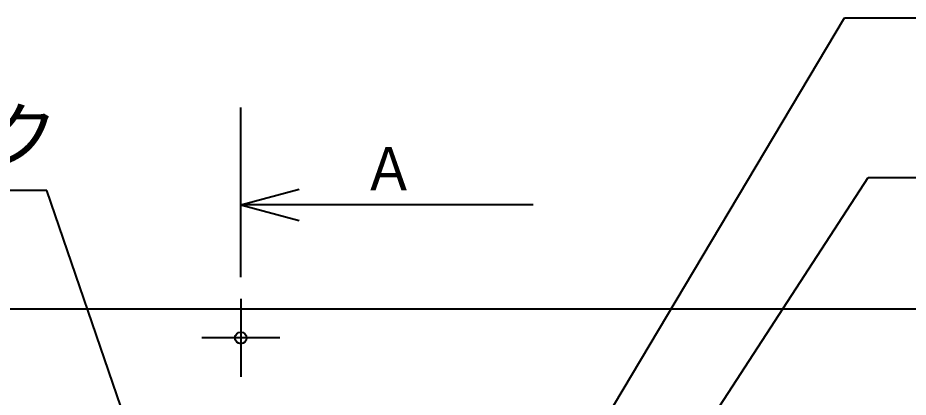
# Model space of a CAD drawing. Extents: x 443 to 1217, y -1921 to -677.
# Drawn here: x 673.71 to 716.09, y -869.84 to -851.78 of the extents above; entities that cross this region are included whole.
import ezdxf
from ezdxf.enums import TextEntityAlignment as Align

# ---------------------------------------------------------------- set-up
doc = ezdxf.new("R2010")
doc.units = 0
doc.header["$MEASUREMENT"] = 0
doc.linetypes.add('CENTER', pattern=[12.2, 5, -0.8, 0.6, -0.8, 5])
doc.layers.get('0').update_dxf_attribs({"linetype": 'CONTINUOUS'})
for name, color, linetype in [('10', 7, 'CONTINUOUS'), ('4', 7, 'CONTINUOUS'), ('6', 7, 'CONTINUOUS')]:
    doc.layers.add(name, color=color, linetype=linetype)
doc.styles.add('KNJYOKO', font='TXT', dxfattribs={"bigfont": 'BIGFONT'})
doc.styles.add('ｽﾀｲﾙ2', font='MS PGothic.ttf')

msp = doc.modelspace()

# ---------------------------------------------------------------- linework, layer by layer
at = {"color": 7, "linetype": 'Continuous'}
for p, q in [((700.171, -873.406), (713.066, -851.784)), ((713.066, -851.784), (742.22, -851.784)), ((702.489, -877.373), (714.193, -859.382)), ((714.193, -859.382), (742.529, -859.382)), ((675.088, -860.01), (646.053, -860.01)), ((681.595, -879.013), (675.088, -860.01))]:
    msp.add_line(p, q, dxfattribs=at)
at = {"layer": '4', "color": 3, "linetype": 'Continuous'}
for p, q in [((684.323, -864.128), (684.323, -856.053)), ((684.323, -860.69), (687.105, -859.945)), ((698.236, -860.69), (684.323, -860.69)), ((684.323, -860.69), (687.105, -861.436))]:
    msp.add_line(p, q, dxfattribs=at)
at = {"layer": '6', "linetype": 'CENTER'}
for p, q in [((684.323, -865.167), (684.323, -868.877)), ((686.178, -867.022), (682.468, -867.022))]:
    msp.add_line(p, q, dxfattribs=at)
at = {"layer": '6', "color": 3, "linetype": 'Continuous'}
msp.add_line((648.612, -865.631), (720.034, -865.631), dxfattribs=at)
at = {"layer": '6', "linetype": 'Continuous'}
msp.add_line((710.398, -865.629), (710.399, -865.63), dxfattribs=at)
at = {"layer": '6', "color": 3, "linetype": 'Continuous'}
msp.add_circle((684.323, -867.022), 0.278, dxfattribs=at)

# ---------------------------------------------------------------- texts
at = {"layer": '10', "style": 'ｽﾀｲﾙ2'}
msp.add_attdef('隙間用スティック', text='', height=2.5, dxfattribs=at).set_placement((648.342, -859.361), align=Align.BOTTOM_LEFT)
at = {"layer": '4', "color": 3, "linetype": 'Continuous', "style": 'KNJYOKO'}
msp.add_text('Ａ', height=2.337, dxfattribs=at).set_placement((690.085, -860.227))

doc.saveas('drawing.dxf')
